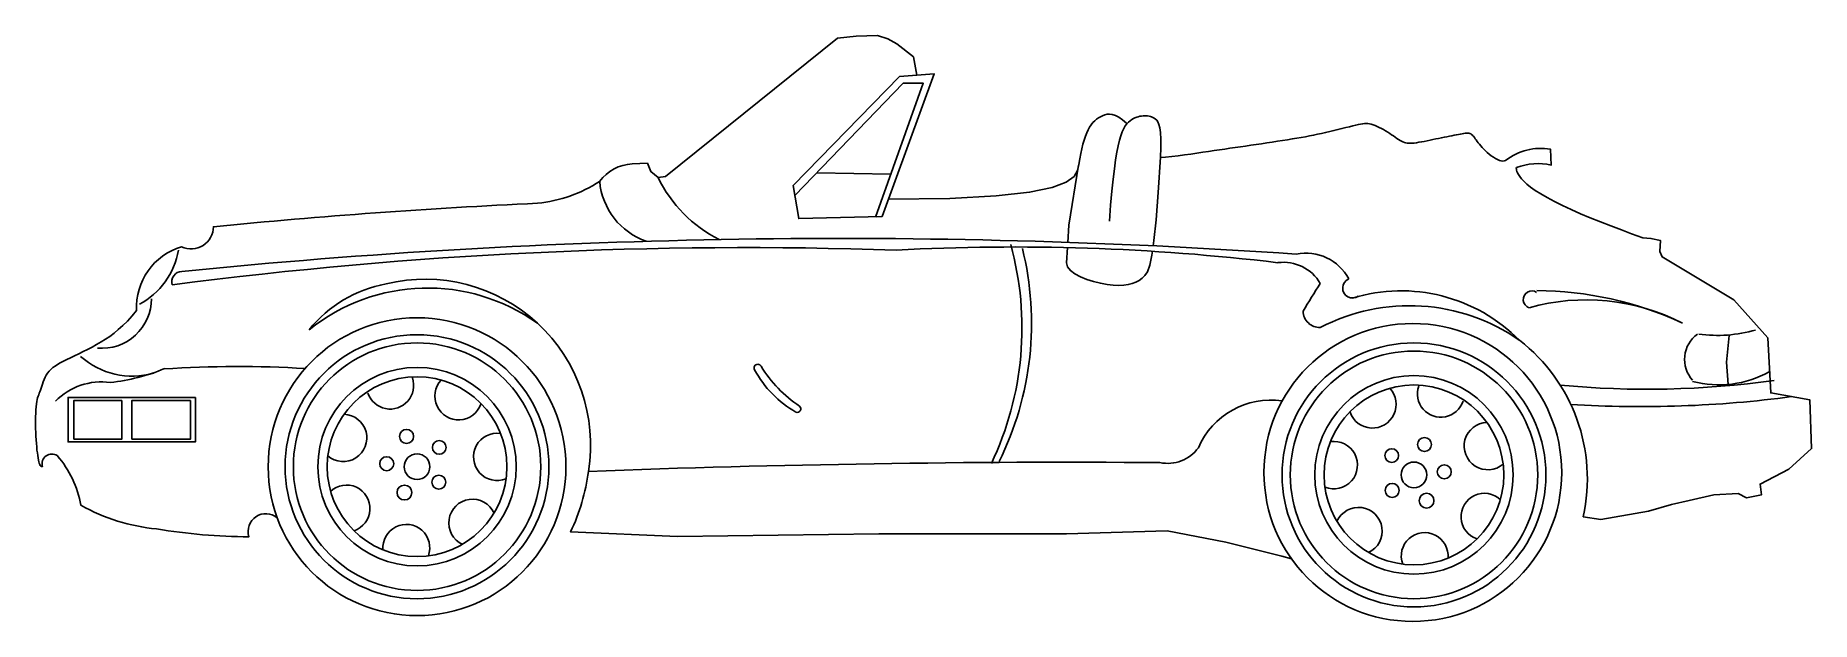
# Model space of a CAD drawing. Extents: x 216 to 530, y 406 to 510.
import ezdxf

# ---------------------------------------------------------------- set-up
doc = ezdxf.new("R2010")
doc.units = 0
doc.header["$LTSCALE"] = 10
doc.header["$MEASUREMENT"] = 0
doc.layers.add('3', color=3, linetype='CONTINUOUS')
doc.layers.add('7', color=7, linetype='CONTINUOUS')

msp = doc.modelspace()

# ---------------------------------------------------------------- linework, layer by layer
at = {"layer": '3', "elevation": 3.39}
for points in [[(244.35, 445.91), (221.83, 445.91), (221.83, 438.04), (244.35, 438.04)], [(231.34, 445.4), (222.86, 445.4), (222.86, 438.56), (231.34, 438.56)], [(243.49, 445.4), (233.13, 445.4), (233.13, 438.56), (243.49, 438.56)]]:
    msp.add_lwpolyline(points, close=True, dxfattribs=at)
at = {"layer": '3'}
for centre, radius in [((283.57, 433.67), 21.89), ((459.96, 432.22), 21.89), ((283.57, 433.67), 17.55), ((459.96, 432.22), 17.55), ((281.71, 439.03), 1.24), ((287.49, 437.08), 1.21), ((456.03, 435.63), 1.21), ((461.82, 437.59), 1.24), ((278.2, 434.2), 1.24), ((465.33, 432.76), 1.24), ((287.42, 430.93), 1.24), ((456.11, 429.48), 1.24), ((281.34, 429.1), 1.31), ((462.19, 427.66), 1.31)]:
    msp.add_circle(centre, radius, dxfattribs=at)
for centre, radius, start, end in [((334.79, 458.2), 55.81, 334.5441, 15.3289), ((337.21, 459.03), 55.08, 333.6235, 13.9095)]:
    msp.add_arc(centre, radius, start, end, dxfattribs=at)
at = {"layer": '7'}
for p, q in [((367.39, 485.39), (354.28, 485.62)), ((515.71, 456.89), (515.28, 452.17)), ((515.28, 452.17), (515.58, 448.23))]:
    msp.add_line(p, q, dxfattribs=at)
for points in [[(258.82, 424.63, 0.750585), (253.83, 421.27, -0.038565), (237.49, 422.66, -0.102738), (224.1, 426.84, 0.131291), (219.92, 435.62, 0.692691), (217.28, 433.7), (217.13, 433.72), (217.01, 433.79), (216.9, 433.9), (216.8, 434.06), (216.72, 434.27), (216.64, 434.53), (216.58, 434.85), (216.51, 435.21), (216.45, 435.63), (216.39, 436.1), (216.32, 436.62), (216.27, 437.17), (216.22, 437.76), (216.17, 438.39), (216.13, 439.04), (216.1, 439.71), (216.08, 440.4), (216.06, 441.1), (216.06, 441.79), (216.07, 442.47), (216.09, 443.12), (216.12, 443.73), (216.16, 444.28), (216.21, 444.77), (216.28, 445.19), (216.35, 445.55), (216.44, 445.86), (216.53, 446.13), (216.63, 446.39), (216.73, 446.65), (216.83, 446.91), (216.94, 447.21), (217.05, 447.54), (217.16, 447.9), (217.28, 448.28), (217.42, 448.68), (217.57, 449.08), (217.74, 449.48), (217.95, 449.86), (218.18, 450.23), (218.45, 450.57), (218.76, 450.88), (219.11, 451.18), (219.51, 451.47), (219.95, 451.75), (220.44, 452.03), (220.99, 452.32), (221.59, 452.62), (222.25, 452.94), (222.96, 453.28), (223.71, 453.64), (224.48, 454.01), (225.27, 454.41), (226.08, 454.83), (226.88, 455.26), (227.66, 455.72), (228.43, 456.19), (229.19, 456.71), (229.95, 457.27), (230.71, 457.9), (231.5, 458.62), (232.31, 459.43), (233.16, 460.35), (233.94, 461.26, -0.347319), (241.91, 472.54, 0.542576), (247.55, 476.1, -0.012738), (304.89, 480.26, 0.120318), (315.88, 484.12, -0.22536), (321.65, 487.2), (324.34, 487.32), (324.95, 485.85), (326.21, 484.78), (327.52, 485), (357.96, 509.42), (361.26, 509.78), (365.05, 509.91), (366.88, 509.3), (368.47, 508.44), (371.41, 506.12), (372.02, 502.9)], [(478.62, 456.02, -0.290424), (489.91, 424.82), (493.04, 424.34), (501.46, 425.79), (505.55, 426.99), (508.68, 427.71), (513.02, 428.67), (517.35, 428.91), (518.8, 428.19), (521.44, 428.67), (521.2, 430.59), (526.26, 433.24), (530.3, 436.86), (530.02, 445.47), (530.02, 445.47), (523.08, 446.72), (522.59, 456.44), (516.55, 463.16), (503.87, 470.75), (503.46, 471.7), (503.6, 473.64), (501.9, 474.03), (500.46, 474.16), (498.43, 474.86), (496.66, 475.56), (494.81, 476.26), (492.96, 476.96), (491.15, 477.67), (489.42, 478.4), (487.78, 479.13), (486.25, 479.85), (484.82, 480.56), (483.53, 481.25), (482.39, 481.91), (481.4, 482.53), (480.58, 483.11), (479.92, 483.64), (479.39, 484.13), (478.98, 484.57), (478.68, 484.97), (478.46, 485.32), (478.3, 485.63), (478.19, 485.89), (478.12, 486.11), (478.08, 486.29), (478.07, 486.44), (478.11, 486.55, -0.14471), (484.24, 487.01), (484.14, 489.79, 0.215489), (476.17, 487.79), (475.93, 487.73), (475.67, 487.71), (475.38, 487.74), (475.07, 487.83), (474.73, 487.97), (474.38, 488.15), (474.01, 488.38), (473.65, 488.63), (473.29, 488.91), (472.94, 489.2), (472.61, 489.5), (472.31, 489.8), (472.03, 490.1), (471.78, 490.39), (471.55, 490.67), (471.33, 490.94), (471.14, 491.2), (470.97, 491.44), (470.81, 491.66), (470.67, 491.86), (470.53, 492.04), (470.4, 492.19), (470.28, 492.33), (470.15, 492.43), (470.01, 492.52), (469.86, 492.59), (469.69, 492.63), (469.49, 492.65), (469.28, 492.64), (469.04, 492.63), (468.78, 492.59), (468.49, 492.54), (468.18, 492.49), (467.84, 492.42), (467.48, 492.35), (467.09, 492.27), (466.68, 492.19), (466.24, 492.1), (465.79, 492.02), (465.32, 491.92), (464.83, 491.83), (464.33, 491.73), (463.83, 491.62), (463.31, 491.52), (462.8, 491.41), (462.29, 491.3), (461.79, 491.2), (461.3, 491.11), (460.84, 491.03), (460.41, 490.96), (460.02, 490.9), (459.66, 490.87), (459.34, 490.85), (459.04, 490.86), (458.77, 490.88), (458.52, 490.93), (458.27, 491), (458.02, 491.1), (457.77, 491.22), (457.51, 491.37), (457.23, 491.54), (456.95, 491.73), (456.65, 491.94), (456.34, 492.15), (456.01, 492.37), (455.68, 492.6), (455.32, 492.83), (454.95, 493.05), (454.58, 493.27), (454.19, 493.47), (453.81, 493.66), (453.44, 493.84), (453.07, 493.99), (452.72, 494.12), (452.39, 494.23), (452.09, 494.3), (451.8, 494.35), (451.51, 494.37), (451.21, 494.36), (450.89, 494.32), (450.53, 494.26), (450.13, 494.18), (449.66, 494.07), (449.13, 493.94), (448.54, 493.79), (447.9, 493.63), (447.22, 493.45), (446.51, 493.27), (445.79, 493.09), (445.06, 492.92), (444.33, 492.75), (443.61, 492.59), (442.9, 492.44), (442.2, 492.29), (441.48, 492.16), (440.76, 492.02), (440.01, 491.89), (439.24, 491.76), (438.43, 491.62), (437.58, 491.49), (436.7, 491.35), (435.79, 491.21), (434.86, 491.06), (433.92, 490.92), (432.97, 490.78), (432.03, 490.64), (431.09, 490.5), (430.16, 490.37), (429.24, 490.24), (428.33, 490.11), (427.41, 489.98), (426.49, 489.84), (425.55, 489.71), (424.59, 489.57), (423.6, 489.42), (422.59, 489.27), (421.54, 489.11), (420.47, 488.95), (419.37, 488.8), (418.26, 488.65), (417.12, 488.52), (415.97, 488.4), (415.11, 488.33)], [(438.28, 417.4), (436.58, 417.83), (426.69, 420.32), (416.29, 422.3), (398.47, 421.8), (365.3, 421.8), (329.66, 421.31), (310.74, 422.14, 0.078658), (313.88, 432.84, 0.537177), (278.08, 465.99, 0.179035), (264.48, 457.89)]]:
    msp.add_lwpolyline(points, format="xyb", dxfattribs=at)
msp.add_lwpolyline([(365.87, 477.89), (375.08, 503.11), (368.96, 502.69), (350.14, 483.4), (351.12, 477.54)], close=True, dxfattribs=at)
for points in [[(364.68, 477.79), (373.12, 501.47), (369.57, 501.47), (350.43, 481.63)], [(409.12, 494.4), (408.38, 495.03), (407.72, 495.49), (407.13, 495.79), (406.59, 495.96), (406.11, 496.02), (405.67, 495.98), (405.26, 495.88), (404.87, 495.73), (404.5, 495.55), (404.14, 495.35), (403.8, 495.11), (403.47, 494.83), (403.16, 494.51), (402.86, 494.14), (402.58, 493.72), (402.31, 493.24), (402.06, 492.69), (401.82, 492.09), (401.6, 491.42), (401.39, 490.69), (401.19, 489.89), (401, 489.03), (400.82, 488.1), (400.64, 487.11), (400.42, 486.07), (399.81, 485), (398.45, 483.97), (395.96, 483.02), (391.94, 482.19), (386.02, 481.54), (377.82, 481.12), (366.95, 480.97)], [(415.11, 488.29), (415.16, 490.14), (415.15, 491.61), (415.09, 492.74), (414.97, 493.59), (414.82, 494.2), (414.64, 494.63), (414.44, 494.92), (414.22, 495.13), (414, 495.3), (413.78, 495.43), (413.55, 495.54), (413.32, 495.62), (413.08, 495.67), (412.83, 495.7), (412.58, 495.72), (412.32, 495.72), (412.05, 495.71), (411.77, 495.67), (411.48, 495.63), (411.19, 495.56), (410.9, 495.47), (410.6, 495.36), (410.31, 495.22), (410.02, 495.05), (409.73, 494.85), (409.44, 494.6), (409.16, 494.3), (408.89, 493.92), (408.62, 493.45), (408.36, 492.88), (408.11, 492.2), (407.87, 491.39), (407.63, 490.42), (407.4, 489.28), (407.17, 487.94), (406.95, 486.36), (406.73, 484.51), (406.51, 482.37), (406.29, 479.89), (406.06, 477.06)], [(415.11, 488.38), (414.71, 482.15), (414.33, 477.31), (413.96, 473.69), (413.82, 472.72)], [(398.72, 473.34), (398.92, 476.38), (400.61, 486.98)], [(398.48, 469.7), (398.66, 472.41)], [(413.68, 471.76), (413.58, 471.08), (413.2, 469.3), (412.79, 468.15), (412.36, 467.45), (411.88, 466.99), (411.35, 466.61), (410.77, 466.3), (410.12, 466.05), (409.4, 465.87), (408.6, 465.75), (407.71, 465.72), (406.73, 465.76), (405.66, 465.89), (404.48, 466.1), (403.26, 466.4), (402.06, 466.78), (400.94, 467.24), (399.96, 467.76), (399.18, 468.35), (398.67, 469), (398.48, 469.7)]]:
    msp.add_lwpolyline(points, dxfattribs=at)
for centre, radius in [((283.57, 433.67), 26.34), ((459.76, 432.65), 26.34), ((283.57, 433.67), 23.34), ((459.96, 432.22), 23.34), ((283.57, 433.67), 15.9), ((459.96, 432.22), 15.9), ((283.57, 433.67), 2.27), ((459.96, 432.22), 2.27)]:
    msp.add_circle(centre, radius, dxfattribs=at)
for centre, radius, start, end in [((328.19, 485.19), 12.35, 184.9772, 250.8129), ((348.31, 495.78), 24.69, 206.4628, 242.7701), ((228.02, 474.34), 13.56, 298.2407, 349.8723), ((341.9, -315.52), 787.93, 88.07745, 97.41207), ((358.58, -695.9), 1169.93, 86.05161, 95.72113), ((389.2, 79.08), 393.44, 83.1832, 93.0392), ((440.84, 462.86), 8.57, 27.8763, 101.4589), ((436.86, 462.22), 7.59, 30.6239, 97.2815), ((242.03, 466.36), 1.85, 92.2891, 196.5683), ((285.43, 431.76), 33.5, 54.5042, 128.728), ((535.55, 406.13), 109.95, 146.9558, 149.9724), ((449.1, 465.25), 1.75, 113.152, 305.0175), ((227.8, 463.39), 8.79, 264.8648, 359.9061), ((459.15, 428.01), 34.13, 55.2574, 117.502), ((457.68, 435.35), 29.42, 44.6229, 106.9406), ((480.82, 463.22), 1.53, 56.2168, 250.5963), ((490.43, 425.73), 37.44, 62.924, 105.6689), ((481.22, 402.2), 62.63, 65.2267, 89.5864), ((443.3, 461.23), 2.95, 181.5793, 271.588), ((513.32, 452.65), 5.48, 125.6225, 222.3447), ((513.61, 481.94), 25.05, 262.4961, 285.774), ((233.22, 463.59), 13.9, 228.6444, 285.3975), ((225.34, 483.72), 35.4, 276.4554, 292.5105), ((251.79, 248.4), 202.98, 86.602, 93.6631), ((278.81, 448.01), 4.15, 198.7657, 18.963), ((343.85, 451.14), 0.647, 26.9556, 211.9739), ((360.05, 459.87), 19.05, 208.445, 240.3264), ((364.63, 464.06), 23.82, 211.9974, 235.8157), ((513.9, 466.44), 18.3, 255.3505, 299.1056), ((227.71, 437.26), 11.4, 81.8897, 135.5187), ((290.92, 446.14), 4.19, 137.2499, 340.6777), ((452.61, 444.69), 4.19, 199.3223, 42.7501), ((464.72, 446.57), 4.15, 161.037, 341.2343), ((501.31, 607.68), 160.32, 264.4537, 278.0319), ((350.85, 443.89), 0.614, 248.2177, 49.7922), ((434.66, 431.44), 14.01, 81.8233, 156.5467), ((500.2, 644.15), 199.86, 266.4149, 277.64), ((270.5, 438.76), 4.19, 229.5368, 87.8495), ((473.03, 437.32), 4.19, 92.1505, 310.4632), ((297.75, 435.4), 4.19, 81.9322, 292.0166), ((416.38, 440.99), 6.73, 258.2585, 323.769), ((445.78, 433.95), 4.19, 247.9834, 98.0678), ((398.88, -1790.26), 2224.72, 89.58453, 92.18974), ((271.09, 426.27), 4.15, 288.5989, 133.473), ((293.37, 423.73), 4.19, 24.3223, 244.9359), ((472.44, 424.82), 4.15, 46.527, 251.4011), ((450.16, 422.29), 4.19, 295.0641, 155.6777), ((281.67, 419.32), 4.15, 339.9121, 185.006), ((461.86, 417.87), 4.15, 354.994, 200.0879)]:
    msp.add_arc(centre, radius, start, end, dxfattribs=at)

doc.saveas('drawing.dxf')
